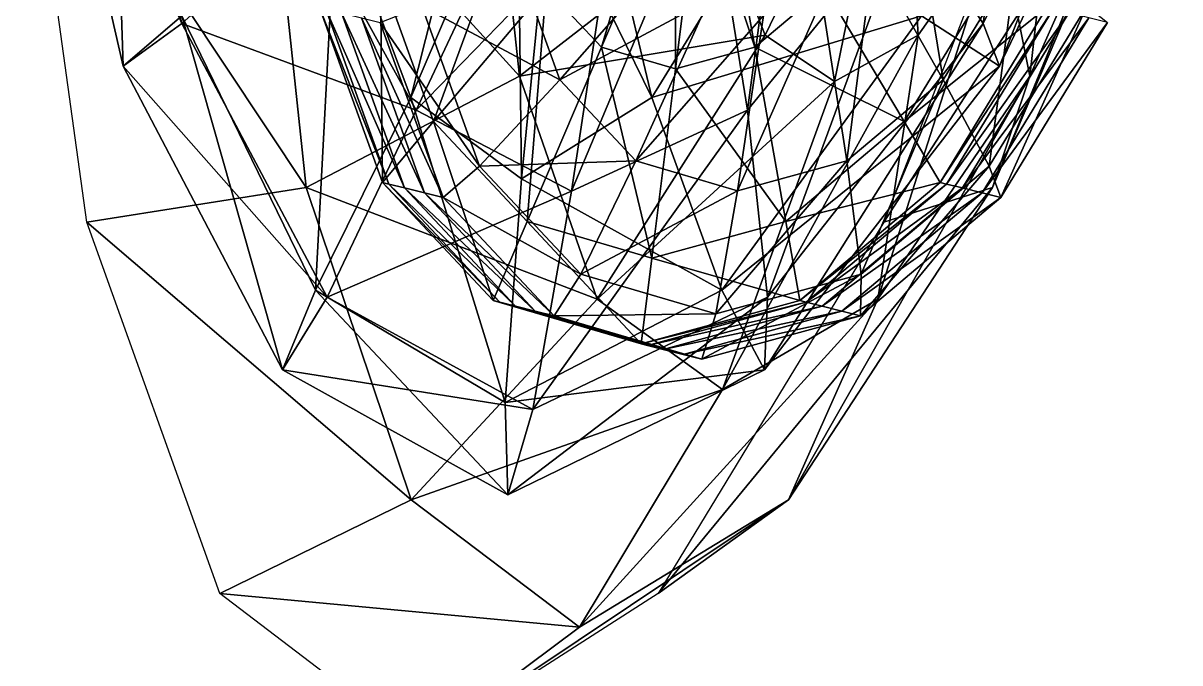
# Model space of a CAD drawing. Header units: metres. Extents: x -2.13 to 2.13, y -3.02 to 3.
# Drawn here: x 1.4001 to 1.6176, y -1.6875 to -1.5672 of the extents above; entities that cross this region are included whole.
import ezdxf

# ---------------------------------------------------------------- set-up
doc = ezdxf.new("R2010")
doc.units = ezdxf.units.M

msp = doc.modelspace()

# ---------------------------------------------------------------- linework, layer by layer
at = {"layer": 'Fighter Parent 1'}
for points in [[(1.45329, -1.59813, 0.08233), (1.40006, -1.51803, 0.09545), (1.44541, -1.52437, 0.1137)], [(1.45329, -1.59813, 0.08233), (1.41205, -1.60461, 0.06187), (1.40006, -1.51803, 0.09545)], [(1.56528, -1.51628, 0.06528), (1.53957, -1.56949, 0.06837), (1.53114, -1.54793, 0.08352)], [(1.56528, -1.51628, 0.06528), (1.53957, -1.56949, 0.06837), (1.56528, -1.51628, 0.06528)], [(1.56528, -1.51628, 0.06528), (1.55261, -1.57822, 0.05261), (1.53957, -1.56949, 0.06837)], [(1.56528, -1.51628, 0.06528), (1.55261, -1.57822, 0.05261), (1.56528, -1.51628, 0.06528)], [(1.56528, -1.51628, 0.06528), (1.56837, -1.56949, 0.03957), (1.55261, -1.57822, 0.05261)], [(1.61371, -1.52437, -0.05459), (1.59545, -1.51803, -0.09994), (1.56187, -1.60461, -0.08795)], [(1.56528, -1.51628, 0.06528), (1.56837, -1.56949, 0.03957), (1.56528, -1.51628, 0.06528)], [(1.56528, -1.51628, 0.06528), (1.58352, -1.54793, 0.03114), (1.56837, -1.56949, 0.03957)], [(1.59576, -1.5205, 0.02744), (1.58937, -1.57722, -0.0066), (1.58352, -1.54793, 0.03114)], [(1.59576, -1.5205, 0.02744), (1.61285, -1.52419, -0.01232), (1.58937, -1.57722, -0.0066)], [(1.4934, -1.57722, 0.08937), (1.44541, -1.52437, 0.1137), (1.48768, -1.52419, 0.11285)], [(1.4934, -1.57722, 0.08937), (1.45329, -1.59813, 0.08233), (1.44541, -1.52437, 0.1137)], [(1.53114, -1.54793, 0.08352), (1.4934, -1.57722, 0.08937), (1.48768, -1.52419, 0.11285)], [(1.61371, -1.52437, -0.05459), (1.56187, -1.60461, -0.08795), (1.58233, -1.59813, -0.04671)], [(1.61285, -1.52419, -0.01232), (1.58233, -1.59813, -0.04671), (1.58937, -1.57722, -0.0066)], [(1.61285, -1.52419, -0.01232), (1.61371, -1.52437, -0.05459), (1.58233, -1.59813, -0.04671)], [(1.53957, -1.56949, 0.06837), (1.4934, -1.57722, 0.08937), (1.53114, -1.54793, 0.08352)], [(1.58352, -1.54793, 0.03114), (1.56077, -1.61909, 0.008), (1.56837, -1.56949, 0.03957)], [(1.58352, -1.54793, 0.03114), (1.58937, -1.57722, -0.0066), (1.56077, -1.61909, 0.008)], [(1.53957, -1.56949, 0.06837), (1.508, -1.61909, 0.06077), (1.4934, -1.57722, 0.08937)], [(1.55261, -1.57822, 0.05261), (1.508, -1.61909, 0.06077), (1.53957, -1.56949, 0.06837)], [(1.56837, -1.56949, 0.03957), (1.53154, -1.63609, 0.03154), (1.55261, -1.57822, 0.05261)], [(1.56837, -1.56949, 0.03957), (1.56077, -1.61909, 0.008), (1.53154, -1.63609, 0.03154)], [(1.508, -1.61909, 0.06077), (1.45329, -1.59813, 0.08233), (1.4934, -1.57722, 0.08937)], [(1.55261, -1.57822, 0.05261), (1.53154, -1.63609, 0.03154), (1.508, -1.61909, 0.06077)], [(1.58937, -1.57722, -0.0066), (1.54396, -1.65682, -0.02699), (1.56077, -1.61909, 0.008)], [(1.58937, -1.57722, -0.0066), (1.58233, -1.59813, -0.04671), (1.54396, -1.65682, -0.02699)], [(1.47301, -1.65682, 0.04396), (1.41205, -1.60461, 0.06187), (1.45329, -1.59813, 0.08233)], [(1.508, -1.61909, 0.06077), (1.47301, -1.65682, 0.04396), (1.45329, -1.59813, 0.08233)], [(1.58233, -1.59813, -0.04671), (1.51944, -1.67443, -0.06293), (1.54396, -1.65682, -0.02699)], [(1.58233, -1.59813, -0.04671), (1.56187, -1.60461, -0.08795), (1.51944, -1.67443, -0.06293)], [(1.47301, -1.65682, 0.04396), (1.43707, -1.67443, 0.01944), (1.41205, -1.60461, 0.06187)], [(1.53154, -1.63609, 0.03154), (1.47301, -1.65682, 0.04396), (1.508, -1.61909, 0.06077)], [(1.56077, -1.61909, 0.008), (1.50469, -1.68076, 0.00469), (1.53154, -1.63609, 0.03154)], [(1.56077, -1.61909, 0.008), (1.54396, -1.65682, -0.02699), (1.50469, -1.68076, 0.00469)], [(1.53154, -1.63609, 0.03154), (1.50469, -1.68076, 0.00469), (1.47301, -1.65682, 0.04396)], [(1.50469, -1.68076, 0.00469), (1.43707, -1.67443, 0.01944), (1.47301, -1.65682, 0.04396)], [(1.54396, -1.65682, -0.02699), (1.47468, -1.70312, -0.02533), (1.50469, -1.68076, 0.00469)], [(1.54396, -1.65682, -0.02699), (1.51944, -1.67443, -0.06293), (1.47468, -1.70312, -0.02533)], [(1.50469, -1.68076, 0.00469), (1.47468, -1.70312, -0.02533), (1.43707, -1.67443, 0.01944)]]:
    msp.add_3dface(points, dxfattribs=at)
at = {"layer": 'Sphere 3'}
for points in [[(1.5088, -1.57175, 0.03763), (1.51954, -1.53554, 0.03593), (1.49838, -1.56064, 0.05082)], [(1.5088, -1.57175, 0.03763), (1.52279, -1.53901, 0.0318), (1.51954, -1.53554, 0.03593)], [(1.52271, -1.57583, 0.02271), (1.52279, -1.53901, 0.0318), (1.5088, -1.57175, 0.03763)], [(1.52271, -1.57583, 0.02271), (1.52714, -1.54028, 0.02714), (1.52279, -1.53901, 0.0318)], [(1.53763, -1.57175, 0.0088), (1.5318, -1.53901, 0.02279), (1.52714, -1.54028, 0.02714)], [(1.55082, -1.56064, -0.00162), (1.5318, -1.53901, 0.02279), (1.53763, -1.57175, 0.0088)], [(1.53763, -1.57175, 0.0088), (1.52714, -1.54028, 0.02714), (1.52271, -1.57583, 0.02271)], [(1.47723, -1.58574, 0.06571), (1.49246, -1.5442, 0.06085), (1.46723, -1.558, 0.08263)], [(1.47723, -1.58574, 0.06571), (1.49838, -1.56064, 0.05082), (1.49246, -1.5442, 0.06085)], [(1.56726, -1.54257, 0.01704), (1.57305, -1.57785, 0.00095), (1.5599, -1.55464, 0.02139)], [(1.56726, -1.54257, 0.01704), (1.58684, -1.55525, -0.00719), (1.57305, -1.57785, 0.00095)], [(1.52139, -1.55464, 0.0599), (1.50095, -1.57785, 0.07305), (1.49281, -1.55525, 0.08684)], [(1.52904, -1.5628, 0.05021), (1.50095, -1.57785, 0.07305), (1.52139, -1.55464, 0.0599)], [(1.5599, -1.55464, 0.02139), (1.55492, -1.59312, 0.01528), (1.55021, -1.5628, 0.02904)], [(1.5599, -1.55464, 0.02139), (1.57305, -1.57785, 0.00095), (1.55492, -1.59312, 0.01528)], [(1.50095, -1.57785, 0.07305), (1.47503, -1.56406, 0.10005), (1.49281, -1.55525, 0.08684)], [(1.58684, -1.55525, -0.00719), (1.58172, -1.59411, -0.01414), (1.57305, -1.57785, 0.00095)], [(1.58684, -1.55525, -0.00719), (1.60005, -1.56406, -0.02497), (1.58172, -1.59411, -0.01414)], [(1.46761, -1.59715, 0.07249), (1.46723, -1.558, 0.08263), (1.45576, -1.56427, 0.09254)], [(1.46761, -1.59715, 0.07249), (1.47723, -1.58574, 0.06571), (1.46723, -1.558, 0.08263)], [(1.58263, -1.558, -0.03277), (1.55082, -1.56064, -0.00162), (1.56572, -1.58574, -0.02277)], [(1.59254, -1.56427, -0.04424), (1.58263, -1.558, -0.03277), (1.56572, -1.58574, -0.02277)], [(1.49481, -1.60449, 0.04346), (1.49838, -1.56064, 0.05082), (1.47723, -1.58574, 0.06571)], [(1.49481, -1.60449, 0.04346), (1.5088, -1.57175, 0.03763), (1.49838, -1.56064, 0.05082)], [(1.56572, -1.58574, -0.02277), (1.55082, -1.56064, -0.00162), (1.53763, -1.57175, 0.0088)], [(1.52904, -1.5628, 0.05021), (1.51528, -1.59312, 0.05492), (1.50095, -1.57785, 0.07305)], [(1.53925, -1.56579, 0.03925), (1.51528, -1.59312, 0.05492), (1.52904, -1.5628, 0.05021)], [(1.55021, -1.5628, 0.02904), (1.5344, -1.59873, 0.0344), (1.53925, -1.56579, 0.03925)], [(1.55021, -1.5628, 0.02904), (1.55492, -1.59312, 0.01528), (1.5344, -1.59873, 0.0344)], [(1.46882, -1.59746, 0.07369), (1.45576, -1.56427, 0.09254), (1.45697, -1.56458, 0.09374)], [(1.46882, -1.59746, 0.07369), (1.46761, -1.59715, 0.07249), (1.45576, -1.56427, 0.09254)], [(1.47178, -1.59819, 0.07666), (1.45697, -1.56458, 0.09374), (1.45993, -1.56531, 0.09671)], [(1.47178, -1.59819, 0.07666), (1.46882, -1.59746, 0.07369), (1.45697, -1.56458, 0.09374)], [(1.47552, -1.59913, 0.08039), (1.45993, -1.56531, 0.09671), (1.46367, -1.56625, 0.10044)], [(1.47552, -1.59913, 0.08039), (1.47178, -1.59819, 0.07666), (1.45993, -1.56531, 0.09671)], [(1.48586, -1.59411, 0.08172), (1.46719, -1.56712, 0.10396), (1.47503, -1.56406, 0.10005)], [(1.50095, -1.57785, 0.07305), (1.48586, -1.59411, 0.08172), (1.47503, -1.56406, 0.10005)], [(1.53925, -1.56579, 0.03925), (1.5344, -1.59873, 0.0344), (1.51528, -1.59312, 0.05492)], [(1.59254, -1.56427, -0.04424), (1.56572, -1.58574, -0.02277), (1.57249, -1.59715, -0.03239)], [(1.59374, -1.56458, -0.04303), (1.59254, -1.56427, -0.04424), (1.57249, -1.59715, -0.03239)], [(1.59374, -1.56458, -0.04303), (1.57249, -1.59715, -0.03239), (1.57369, -1.59746, -0.03118)], [(1.59671, -1.56531, -0.04007), (1.59374, -1.56458, -0.04303), (1.57369, -1.59746, -0.03118)], [(1.59671, -1.56531, -0.04007), (1.57369, -1.59746, -0.03118), (1.57666, -1.59819, -0.02822)], [(1.60044, -1.56625, -0.03633), (1.59671, -1.56531, -0.04007), (1.57666, -1.59819, -0.02822)], [(1.60005, -1.56406, -0.02497), (1.58391, -1.6, -0.02096), (1.58172, -1.59411, -0.01414)], [(1.60005, -1.56406, -0.02497), (1.60396, -1.56712, -0.03281), (1.58391, -1.6, -0.02096)], [(1.47904, -1.6, 0.08391), (1.46367, -1.56625, 0.10044), (1.46719, -1.56712, 0.10396)], [(1.47904, -1.6, 0.08391), (1.47552, -1.59913, 0.08039), (1.46367, -1.56625, 0.10044)], [(1.48586, -1.59411, 0.08172), (1.47904, -1.6, 0.08391), (1.46719, -1.56712, 0.10396)], [(1.60044, -1.56625, -0.03633), (1.57666, -1.59819, -0.02822), (1.58039, -1.59913, -0.02448)], [(1.60396, -1.56712, -0.03281), (1.60044, -1.56625, -0.03633), (1.58039, -1.59913, -0.02448)], [(1.60396, -1.56712, -0.03281), (1.58039, -1.59913, -0.02448), (1.58391, -1.6, -0.02096)], [(1.51828, -1.61137, 0.01828), (1.5088, -1.57175, 0.03763), (1.49481, -1.60449, 0.04346)], [(1.51828, -1.61137, 0.01828), (1.52271, -1.57583, 0.02271), (1.5088, -1.57175, 0.03763)], [(1.54346, -1.60449, -0.00519), (1.53763, -1.57175, 0.0088), (1.52271, -1.57583, 0.02271)], [(1.56572, -1.58574, -0.02277), (1.53763, -1.57175, 0.0088), (1.54346, -1.60449, -0.00519)], [(1.54346, -1.60449, -0.00519), (1.52271, -1.57583, 0.02271), (1.51828, -1.61137, 0.01828)], [(1.51528, -1.59312, 0.05492), (1.48586, -1.59411, 0.08172), (1.50095, -1.57785, 0.07305)], [(1.57305, -1.57785, 0.00095), (1.55761, -1.61442, 0.00491), (1.55492, -1.59312, 0.01528)], [(1.57305, -1.57785, 0.00095), (1.58172, -1.59411, -0.01414), (1.55761, -1.61442, 0.00491)], [(1.48845, -1.61937, 0.04611), (1.47723, -1.58574, 0.06571), (1.46761, -1.59715, 0.07249)], [(1.48845, -1.61937, 0.04611), (1.49481, -1.60449, 0.04346), (1.47723, -1.58574, 0.06571)], [(1.57249, -1.59715, -0.03239), (1.56572, -1.58574, -0.02277), (1.54346, -1.60449, -0.00519)], [(1.50491, -1.61442, 0.05761), (1.47904, -1.6, 0.08391), (1.48586, -1.59411, 0.08172)], [(1.51528, -1.59312, 0.05492), (1.50491, -1.61442, 0.05761), (1.48586, -1.59411, 0.08172)], [(1.5344, -1.59873, 0.0344), (1.50491, -1.61442, 0.05761), (1.51528, -1.59312, 0.05492)], [(1.55492, -1.59312, 0.01528), (1.53033, -1.62188, 0.03033), (1.5344, -1.59873, 0.0344)], [(1.55492, -1.59312, 0.01528), (1.55761, -1.61442, 0.00491), (1.53033, -1.62188, 0.03033)], [(1.58172, -1.59411, -0.01414), (1.55753, -1.62222, -0.00012), (1.55761, -1.61442, 0.00491)], [(1.58172, -1.59411, -0.01414), (1.58391, -1.6, -0.02096), (1.55753, -1.62222, -0.00012)], [(1.48966, -1.61967, 0.04731), (1.46761, -1.59715, 0.07249), (1.46882, -1.59746, 0.07369)], [(1.48966, -1.61967, 0.04731), (1.48845, -1.61937, 0.04611), (1.46761, -1.59715, 0.07249)], [(1.49262, -1.62041, 0.05028), (1.46882, -1.59746, 0.07369), (1.47178, -1.59819, 0.07666)], [(1.49262, -1.62041, 0.05028), (1.48966, -1.61967, 0.04731), (1.46882, -1.59746, 0.07369)], [(1.49636, -1.62134, 0.05401), (1.47178, -1.59819, 0.07666), (1.47552, -1.59913, 0.08039)], [(1.49636, -1.62134, 0.05401), (1.49262, -1.62041, 0.05028), (1.47178, -1.59819, 0.07666)], [(1.57249, -1.59715, -0.03239), (1.54346, -1.60449, -0.00519), (1.54611, -1.61937, -0.01155)], [(1.57369, -1.59746, -0.03118), (1.57249, -1.59715, -0.03239), (1.54611, -1.61937, -0.01155)], [(1.57369, -1.59746, -0.03118), (1.54611, -1.61937, -0.01155), (1.54731, -1.61967, -0.01034)], [(1.57666, -1.59819, -0.02822), (1.57369, -1.59746, -0.03118), (1.54731, -1.61967, -0.01034)], [(1.57666, -1.59819, -0.02822), (1.54731, -1.61967, -0.01034), (1.55028, -1.62041, -0.00738)], [(1.58039, -1.59913, -0.02448), (1.57666, -1.59819, -0.02822), (1.55028, -1.62041, -0.00738)], [(1.49988, -1.62222, 0.05753), (1.47552, -1.59913, 0.08039), (1.47904, -1.6, 0.08391)], [(1.49988, -1.62222, 0.05753), (1.49636, -1.62134, 0.05401), (1.47552, -1.59913, 0.08039)], [(1.50491, -1.61442, 0.05761), (1.49988, -1.62222, 0.05753), (1.47904, -1.6, 0.08391)], [(1.5344, -1.59873, 0.0344), (1.53033, -1.62188, 0.03033), (1.50491, -1.61442, 0.05761)], [(1.58039, -1.59913, -0.02448), (1.55028, -1.62041, -0.00738), (1.55401, -1.62134, -0.00364)], [(1.58391, -1.6, -0.02096), (1.58039, -1.59913, -0.02448), (1.55401, -1.62134, -0.00364)], [(1.58391, -1.6, -0.02096), (1.55401, -1.62134, -0.00364), (1.55753, -1.62222, -0.00012)], [(1.51626, -1.62753, 0.01626), (1.49481, -1.60449, 0.04346), (1.48845, -1.61937, 0.04611)], [(1.51626, -1.62753, 0.01626), (1.51828, -1.61137, 0.01828), (1.49481, -1.60449, 0.04346)], [(1.54611, -1.61937, -0.01155), (1.54346, -1.60449, -0.00519), (1.51828, -1.61137, 0.01828)], [(1.54611, -1.61937, -0.01155), (1.51828, -1.61137, 0.01828), (1.51626, -1.62753, 0.01626)], [(1.53033, -1.62188, 0.03033), (1.49988, -1.62222, 0.05753), (1.50491, -1.61442, 0.05761)], [(1.55761, -1.61442, 0.00491), (1.52769, -1.63038, 0.02769), (1.53033, -1.62188, 0.03033)], [(1.55761, -1.61442, 0.00491), (1.55753, -1.62222, -0.00012), (1.52769, -1.63038, 0.02769)], [(1.51747, -1.62783, 0.01747), (1.48845, -1.61937, 0.04611), (1.48966, -1.61967, 0.04731)], [(1.51747, -1.62783, 0.01747), (1.51626, -1.62753, 0.01626), (1.48845, -1.61937, 0.04611)], [(1.52043, -1.62857, 0.02043), (1.48966, -1.61967, 0.04731), (1.49262, -1.62041, 0.05028)], [(1.52043, -1.62857, 0.02043), (1.51747, -1.62783, 0.01747), (1.48966, -1.61967, 0.04731)], [(1.54731, -1.61967, -0.01034), (1.54611, -1.61937, -0.01155), (1.51626, -1.62753, 0.01626)], [(1.54731, -1.61967, -0.01034), (1.51626, -1.62753, 0.01626), (1.51747, -1.62783, 0.01747)], [(1.55028, -1.62041, -0.00738), (1.54731, -1.61967, -0.01034), (1.51747, -1.62783, 0.01747)], [(1.52417, -1.6295, 0.02417), (1.49262, -1.62041, 0.05028), (1.49636, -1.62134, 0.05401)], [(1.52417, -1.6295, 0.02417), (1.52043, -1.62857, 0.02043), (1.49262, -1.62041, 0.05028)], [(1.52769, -1.63038, 0.02769), (1.49636, -1.62134, 0.05401), (1.49988, -1.62222, 0.05753)], [(1.52769, -1.63038, 0.02769), (1.52417, -1.6295, 0.02417), (1.49636, -1.62134, 0.05401)], [(1.53033, -1.62188, 0.03033), (1.52769, -1.63038, 0.02769), (1.49988, -1.62222, 0.05753)], [(1.55028, -1.62041, -0.00738), (1.51747, -1.62783, 0.01747), (1.52043, -1.62857, 0.02043)], [(1.55401, -1.62134, -0.00364), (1.55028, -1.62041, -0.00738), (1.52043, -1.62857, 0.02043)], [(1.55401, -1.62134, -0.00364), (1.52043, -1.62857, 0.02043), (1.52417, -1.6295, 0.02417)], [(1.55753, -1.62222, -0.00012), (1.55401, -1.62134, -0.00364), (1.52417, -1.6295, 0.02417)], [(1.55753, -1.62222, -0.00012), (1.52417, -1.6295, 0.02417), (1.52769, -1.63038, 0.02769)]]:
    msp.add_3dface(points, dxfattribs=at)
at = {"layer": 'Sphere 4'}
for points in [[(1.58988, -1.49977, -0.05785), (1.58056, -1.56732, -0.07004), (1.56661, -1.54629, -0.04665)], [(1.58988, -1.49977, -0.05785), (1.6117, -1.50345, -0.08472), (1.58056, -1.56732, -0.07004)], [(1.41886, -1.57529, 0.08369), (1.41648, -1.50188, 0.09786), (1.40262, -1.50445, 0.11759)], [(1.41886, -1.57529, 0.08369), (1.42991, -1.56587, 0.069), (1.41648, -1.50188, 0.09786)], [(1.42992, -1.56732, 0.0806), (1.40262, -1.50445, 0.11759), (1.41524, -1.50345, 0.11174)], [(1.42992, -1.56732, 0.0806), (1.41886, -1.57529, 0.08369), (1.40262, -1.50445, 0.11759)], [(1.45331, -1.54629, 0.06665), (1.42992, -1.56732, 0.0806), (1.41524, -1.50345, 0.11174)], [(1.61756, -1.50445, -0.09734), (1.56896, -1.56587, -0.07005), (1.58366, -1.57529, -0.08111)], [(1.6117, -1.50345, -0.08472), (1.58366, -1.57529, -0.08111), (1.58056, -1.56732, -0.07004)], [(1.6117, -1.50345, -0.08472), (1.61756, -1.50445, -0.09734), (1.58366, -1.57529, -0.08111)], [(1.47297, -1.58118, 0.01831), (1.48948, -1.51571, 0.01527), (1.45889, -1.54383, 0.04133)], [(1.47297, -1.58118, 0.01831), (1.49301, -1.53451, 0.0072), (1.48948, -1.51571, 0.01527)], [(1.54489, -1.51877, -0.01559), (1.53627, -1.58356, -0.02598), (1.52885, -1.53754, -0.00438)], [(1.54489, -1.51877, -0.01559), (1.56661, -1.54629, -0.04665), (1.53627, -1.58356, -0.02598)], [(1.49379, -1.59648, -0.00617), (1.49301, -1.53451, 0.0072), (1.47297, -1.58118, 0.01831)], [(1.49379, -1.59648, -0.00617), (1.49916, -1.54218, -0.0008), (1.49301, -1.53451, 0.0072)], [(1.51827, -1.58118, -0.02699), (1.50716, -1.53451, -0.00696), (1.49916, -1.54218, -0.0008)], [(1.54129, -1.54383, -0.04107), (1.50716, -1.53451, -0.00696), (1.51827, -1.58118, -0.02699)], [(1.49559, -1.53754, 0.02889), (1.47398, -1.58356, 0.03631), (1.45331, -1.54629, 0.06665)], [(1.51124, -1.54519, 0.01127), (1.47398, -1.58356, 0.03631), (1.49559, -1.53754, 0.02889)], [(1.52885, -1.53754, -0.00438), (1.50315, -1.59881, 0.00319), (1.51124, -1.54519, 0.01127)], [(1.52885, -1.53754, -0.00438), (1.53627, -1.58356, -0.02598), (1.50315, -1.59881, 0.00319)], [(1.455, -1.61739, 0.03149), (1.45889, -1.54383, 0.04133), (1.42991, -1.56587, 0.069)], [(1.455, -1.61739, 0.03149), (1.47297, -1.58118, 0.01831), (1.45889, -1.54383, 0.04133)], [(1.51827, -1.58118, -0.02699), (1.49916, -1.54218, -0.0008), (1.49379, -1.59648, -0.00617)], [(1.56896, -1.56587, -0.07005), (1.54129, -1.54383, -0.04107), (1.51827, -1.58118, -0.02699)], [(1.47398, -1.58356, 0.03631), (1.42992, -1.56732, 0.0806), (1.45331, -1.54629, 0.06665)], [(1.51124, -1.54519, 0.01127), (1.50315, -1.59881, 0.00319), (1.47398, -1.58356, 0.03631)], [(1.56661, -1.54629, -0.04665), (1.54003, -1.61873, -0.04275), (1.53627, -1.58356, -0.02598)], [(1.56661, -1.54629, -0.04665), (1.58056, -1.56732, -0.07004), (1.54003, -1.61873, -0.04275)], [(1.44883, -1.63241, 0.03947), (1.42991, -1.56587, 0.069), (1.41886, -1.57529, 0.08369)], [(1.44883, -1.63241, 0.03947), (1.455, -1.61739, 0.03149), (1.42991, -1.56587, 0.069)], [(1.56896, -1.56587, -0.07005), (1.51827, -1.58118, -0.02699), (1.53145, -1.61739, -0.04496)], [(1.58366, -1.57529, -0.08111), (1.56896, -1.56587, -0.07005), (1.53145, -1.61739, -0.04496)], [(1.45721, -1.61873, 0.04007), (1.41886, -1.57529, 0.08369), (1.42992, -1.56732, 0.0806)], [(1.47398, -1.58356, 0.03631), (1.45721, -1.61873, 0.04007), (1.42992, -1.56732, 0.0806)], [(1.58056, -1.56732, -0.07004), (1.53944, -1.63241, -0.05113), (1.54003, -1.61873, -0.04275)], [(1.58056, -1.56732, -0.07004), (1.58366, -1.57529, -0.08111), (1.53944, -1.63241, -0.05113)], [(1.45721, -1.61873, 0.04007), (1.44883, -1.63241, 0.03947), (1.41886, -1.57529, 0.08369)], [(1.58366, -1.57529, -0.08111), (1.53145, -1.61739, -0.04496), (1.53944, -1.63241, -0.05113)], [(1.49068, -1.63853, -0.00929), (1.47297, -1.58118, 0.01831), (1.455, -1.61739, 0.03149)], [(1.49068, -1.63853, -0.00929), (1.49379, -1.59648, -0.00617), (1.47297, -1.58118, 0.01831)], [(1.53145, -1.61739, -0.04496), (1.51827, -1.58118, -0.02699), (1.49379, -1.59648, -0.00617)], [(1.50315, -1.59881, 0.00319), (1.45721, -1.61873, 0.04007), (1.47398, -1.58356, 0.03631)], [(1.53627, -1.58356, -0.02598), (1.4959, -1.63983, -0.00406), (1.50315, -1.59881, 0.00319)], [(1.53627, -1.58356, -0.02598), (1.54003, -1.61873, -0.04275), (1.4959, -1.63983, -0.00406)], [(1.53145, -1.61739, -0.04496), (1.49379, -1.59648, -0.00617), (1.49068, -1.63853, -0.00929)], [(1.50315, -1.59881, 0.00319), (1.4959, -1.63983, -0.00406), (1.45721, -1.61873, 0.04007)], [(1.49121, -1.65589, -0.00876), (1.455, -1.61739, 0.03149), (1.44883, -1.63241, 0.03947)], [(1.49121, -1.65589, -0.00876), (1.49068, -1.63853, -0.00929), (1.455, -1.61739, 0.03149)], [(1.53944, -1.63241, -0.05113), (1.53145, -1.61739, -0.04496), (1.49068, -1.63853, -0.00929)], [(1.4959, -1.63983, -0.00406), (1.44883, -1.63241, 0.03947), (1.45721, -1.61873, 0.04007)], [(1.54003, -1.61873, -0.04275), (1.49121, -1.65589, -0.00876), (1.4959, -1.63983, -0.00406)], [(1.54003, -1.61873, -0.04275), (1.53944, -1.63241, -0.05113), (1.49121, -1.65589, -0.00876)], [(1.4959, -1.63983, -0.00406), (1.49121, -1.65589, -0.00876), (1.44883, -1.63241, 0.03947)], [(1.53944, -1.63241, -0.05113), (1.49068, -1.63853, -0.00929), (1.49121, -1.65589, -0.00876)]]:
    msp.add_3dface(points, dxfattribs=at)

doc.saveas('drawing.dxf')
